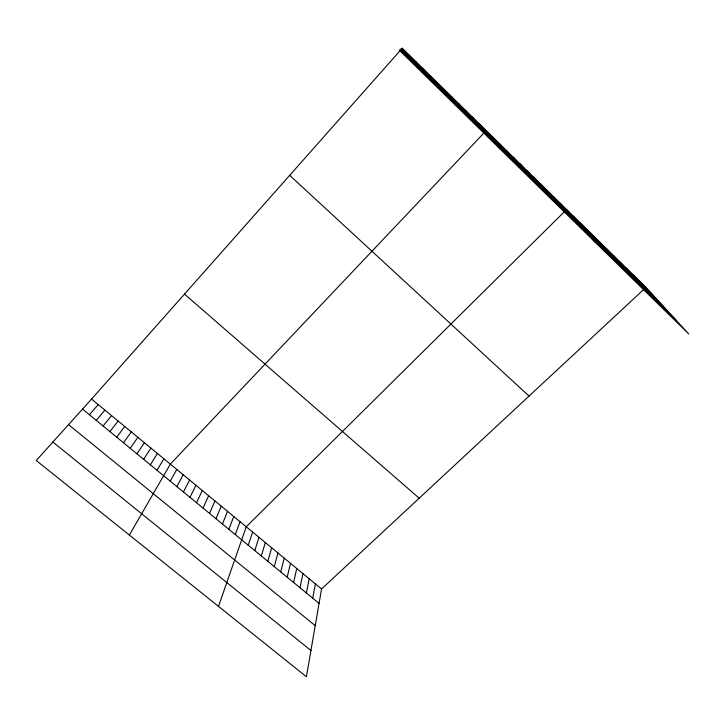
<?xml version="1.0" encoding="UTF-8"?>
<svg xmlns="http://www.w3.org/2000/svg" width="725" height="725" viewBox="0 0 725 725"><rect width="100%" height="100%" fill="white"/><g stroke="black" fill="none" stroke-linecap="round" stroke-linejoin="round"><path stroke-width="1.09" d="M416.494 62.984L416.503 62.214M645.939 287.417L321.556 588.972L306.421 676.769L36.25 460.511L91.549 399.076L402.257 48.231L645.939 287.417L688.75 333.953L399.375 50.288L402.257 48.231M312.729 598.188L315.384 583.87M306.376 592.968L309.194 578.768M299.996 587.73L302.987 573.638M293.607 582.474L296.761 568.5M287.182 577.209L290.517 563.343M280.747 571.916L284.245 558.168M274.286 566.615L277.956 552.976M267.806 561.286L271.657 547.774M261.308 555.948L265.323 542.545M254.792 550.592L258.979 537.307M248.249 545.218L252.617 532.05M218.488 606.39L246.228 526.785L564.213 211.872M235.29 534.579L240.011 521.647M228.882 529.313L233.776 516.499M222.448 524.03L227.523 511.333M409.163 55.789L409.389 55.236M215.996 518.728L221.243 506.15M209.525 513.409L214.953 500.957M203.036 508.08L208.637 495.746M196.52 502.733L202.302 490.517M189.986 497.359L195.949 485.27M183.434 491.976L189.578 480.013M176.855 486.575L183.18 474.73M170.257 481.155L176.773 469.438M129.358 535.041L170.339 464.127L484.082 132.847M156.999 470.262L163.886 458.798M150.338 464.798L157.416 453.451M143.659 459.306L150.918 448.095M136.953 453.796L144.402 442.721M130.228 448.277L137.868 437.32M123.477 442.73L131.316 431.91M116.716 437.175L124.745 426.481M109.919 431.593L118.148 421.035M103.104 426.001L111.532 415.57M96.271 420.382L104.889 410.096M89.411 414.745L98.228 404.595M52.88 442.042L310.943 650.533M68.558 424.623L315.23 625.675M82.532 409.099L319.063 603.399M91.549 399.076L321.556 588.972M184.512 294.105L419.186 498.211M289.674 175.35L529.033 396.095M401.795 48.557L652.844 294.912M401.079 49.073L663.592 306.612M400.254 49.653L675.754 319.825M639.459 281.055L646.174 288.378M632.952 274.666L639.486 281.808M626.418 268.259L632.771 275.219M619.866 261.825L626.028 268.603M613.287 255.372L619.259 261.961M606.689 248.892L612.471 255.3M600.064 242.386L605.656 248.612M593.422 235.861L598.814 241.896M586.743 229.317L591.953 235.163M580.045 222.738L585.057 228.402M573.33 216.15L578.142 221.614M566.588 209.525L595.307 242.349M560.017 203.073L564.431 208.157M553.42 196.602L557.643 201.496M546.804 190.113L550.837 194.817M540.17 183.597L543.995 188.101M533.5 177.054L537.134 181.368M526.812 170.493L530.247 174.607M520.106 163.904L523.332 167.819M513.373 157.298L516.39 161.013M506.612 150.664L509.43 154.18M499.833 144.003L502.434 147.32M493.018 137.324L495.42 140.433M486.194 130.618L499.869 148.797M479.334 123.884L481.309 126.585M472.455 117.133L474.213 119.625M465.55 110.354L467.099 112.638M458.617 103.548L459.949 105.623M451.657 96.724L452.772 98.582M444.679 89.873L445.576 91.522M437.673 82.994L438.344 84.426M430.641 76.089L431.094 77.303M423.581 69.165L423.808 70.162"/></g></svg>
